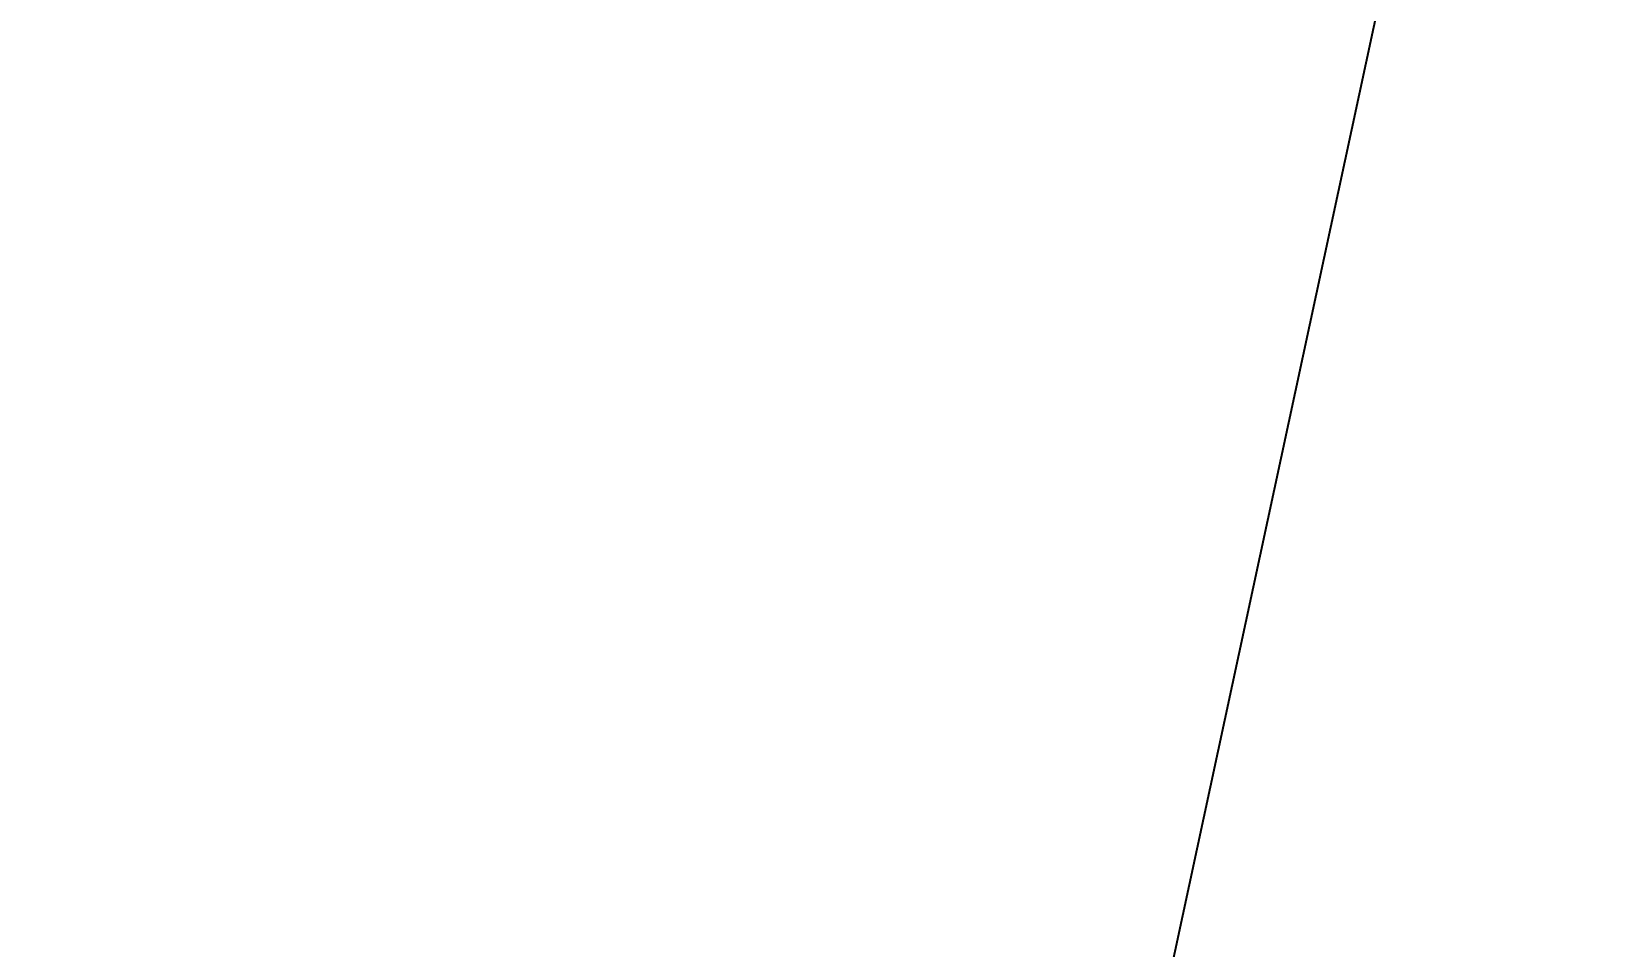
# Model space of a CAD drawing. Header units: millimetres. Extents: x -8689834 to 9419935, y 0 to 233063.
# Drawn here: x -188090 to -187991.4, y 112800.2 to 112857.5 of the extents above; entities that cross this region are included whole.
import ezdxf
from ezdxf import colors
from ezdxf.entities.mleader import LeaderData, LeaderLine
from ezdxf.math import Vec2, Vec3

# ---------------------------------------------------------------- set-up
doc = ezdxf.new("R2010")
doc.units = ezdxf.units.MM
doc.header["$MEASUREMENT"] = 0
doc.layers.get('0').update_dxf_attribs({"color": 250, "lineweight": 9})
for name, color, linetype, lineweight in [('АР_Окна', 4, 'Continuous', 0), ('АР_Отметки', 250, 'Continuous', 15), ('АР_Сущ Несущая стена', 216, 'Continuous', 30)]:
    doc.layers.add(name, color=color, linetype=linetype, lineweight=lineweight)
doc.layers.add('Тонкая', color=7, linetype='Continuous')
doc.styles.add('ISOCPEUR', font='isocpeur.ttf', dxfattribs={"width": 0.7})

# ---------------------------------------------------------------- blocks, each defined once
blk = doc.blocks.new('A$Cec9b444d')
at = {"layer": 'Тонкая', "color": 5, "ltscale": 100}
blk.add_line((6208.049528553656, 164.6421001279019), (6645.630299936541, 2198.914641495406), dxfattribs=at)
blk = doc.blocks.new('_DotSmall')
at = {"color": 0, "linetype": 'ByBlock', "const_width": 0.5}
blk.add_lwpolyline([(-0.0625, 0, 1), (0.0625, 0, 1)], format="xyb", close=True, dxfattribs=at)

msp = doc.modelspace()

# ---------------------------------------------------------------- linework, layer by layer
at = {"layer": 'АР_Сущ Несущая стена', "lineweight": 18, "ltscale": 100}
for centre, radius, start, end in [((-197116.3547424845, 115484.5892881857), 9778.654617052323, 272.5925479651556, 356.6353913736798), ((-197124.0221649795, 115502.5789153872), 9144.28346907419, 272.8206375183279, 356.2887310665694)]:
    msp.add_arc(centre, radius, start, end, dxfattribs=at)

# ---------------------------------------------------------------- block references
at = {"layer": 'АР_Окна', "ltscale": 100}
msp.add_blockref('A$Cec9b444d', (-194233.915110983, 112600.6824583525), dxfattribs=at)

# ---------------------------------------------------------------- leaders
at = {"layer": 'АР_Отметки'}
ml = msp.add_multileader_mtext('Standard', dxfattribs=at)
ml.set_content('-0,180', color=256, style='ISOCPEUR')
ml.set_leader_properties(color=256, linetype='Continuous', lineweight=-1)
ml.set_arrow_properties(name='DOTSMALL')
ml.build(insert=Vec2(0, 0))
ml.multileader.update_dxf_attribs({"has_text_frame": 1, "text_left_attachment_type": 4, "text_right_attachment_type": 4, "dogleg_length": 100, "arrow_head_size": 180})
ctx = ml.context
ctx.base_point, ctx.char_height, ctx.arrow_head_size, ctx.landing_gap_size, ctx.plane_origin = Vec3(-195902.0642932919, 128915.241882303), 250, 180, 50, Vec3(-198063.2766633604, 127966.4929527332)
ctx.left_attachment, ctx.right_attachment = 4, 4
notes = []
notes.append((ctx, [(0, (0, 0, 0), (0, 0), (1, 0), 1, [])]))
ctx.mtext.insert, ctx.mtext.width, ctx.mtext.line_spacing_style, ctx.mtext.flow_direction = Vec3(-195852.0642932919, 129248.5752156363), 852.6970314602484, 2, 5
ml = msp.add_multileader_mtext('Standard', dxfattribs=at)
ml.set_content('-0,180', color=256, style='ISOCPEUR')
ml.set_leader_properties(color=256, linetype='Continuous', lineweight=-1)
ml.set_arrow_properties(name='DOTSMALL')
ml.build(insert=Vec2(0, 0))
ml.multileader.update_dxf_attribs({"has_text_frame": 1, "text_left_attachment_type": 4, "text_right_attachment_type": 4, "dogleg_length": 100, "arrow_head_size": 180})
ctx = ml.context
ctx.base_point, ctx.char_height, ctx.arrow_head_size, ctx.landing_gap_size, ctx.plane_origin = Vec3(-204920.7289735465, 122356.4684258734), 250, 180, 50, Vec3(-207081.9413436151, 121407.7194963036)
ctx.left_attachment, ctx.right_attachment = 4, 4
notes.append((ctx, [(0, (0, 0, 0), (0, 0), (1, 0), 1, [])]))
ctx.mtext.insert, ctx.mtext.width, ctx.mtext.line_spacing_style, ctx.mtext.flow_direction = Vec3(-204870.7289735465, 122689.8017592067), 852.6970314602484, 2, 5
ml = msp.add_multileader_mtext('Standard', dxfattribs=at)
ml.set_content('{\\W0.8;-2,730}', color=256, style='ISOCPEUR')
ml.set_leader_properties(color=256, linetype='Continuous', lineweight=-1)
ml.set_arrow_properties(name='DOTSMALL')
ml.build(insert=Vec2(0, 0))
ml.multileader.update_dxf_attribs({"has_text_frame": 1, "text_left_attachment_type": 4, "text_right_attachment_type": 4, "dogleg_length": 100, "arrow_head_size": 180})
ctx = ml.context
ctx.base_point, ctx.char_height, ctx.arrow_head_size, ctx.landing_gap_size, ctx.plane_origin = Vec3(-314791.3210058988, 121809.0184862664, 2.299351988461806e-08), 250, 180, 50, Vec3(-319449.8299409288, 117956.7109726352, 2.299351988461806e-08)
ctx.left_attachment, ctx.right_attachment = 4, 4
notes.append((ctx, [(0, (0, 0, 0), (0, 0), (1, 0), 1, [])]))
ctx.mtext.insert, ctx.mtext.width, ctx.mtext.defined_height, ctx.mtext.line_spacing_style, ctx.mtext.flow_direction = Vec3(-314741.3210058988, 122142.3518195997, 2.299351988461806e-08), 769.9889591111103, 343.8884462512117, 2, 5
ml = msp.add_multileader_mtext('Standard', dxfattribs=at)
ml.set_content('{\\W0.8;-2,430}', color=256, style='ISOCPEUR')
ml.set_leader_properties(color=256, linetype='Continuous', lineweight=-1)
ml.set_arrow_properties(name='DOTSMALL')
ml.build(insert=Vec2(0, 0))
ml.multileader.update_dxf_attribs({"has_text_frame": 1, "text_left_attachment_type": 4, "text_right_attachment_type": 4, "dogleg_length": 100, "arrow_head_size": 180})
ctx = ml.context
ctx.base_point, ctx.char_height, ctx.arrow_head_size, ctx.landing_gap_size, ctx.plane_origin = Vec3(-301002.2465167325, 120038.5846084391), 250, 180, 50, Vec3(-299949.5531320914, 118383.4112137306)
ctx.left_attachment, ctx.right_attachment = 4, 4
notes.append((ctx, [(0, (0, 0, 0), (0, 0), (1, 0), 1, [])]))
ctx.mtext.insert, ctx.mtext.width, ctx.mtext.line_spacing_style, ctx.mtext.flow_direction = Vec3(-300952.2465167325, 120371.9179417724), 852.6970314602484, 2, 5
ml = msp.add_multileader_mtext('Standard', dxfattribs=at)
ml.set_content('{\\W0.8;-2,430}', color=256, style='ISOCPEUR')
ml.set_leader_properties(color=256, linetype='Continuous', lineweight=-1)
ml.set_arrow_properties(name='DOTSMALL')
ml.build(insert=Vec2(0, 0))
ml.multileader.update_dxf_attribs({"has_text_frame": 1, "text_left_attachment_type": 4, "text_right_attachment_type": 4, "dogleg_length": 100, "arrow_head_size": 180})
ctx = ml.context
ctx.base_point, ctx.char_height, ctx.arrow_head_size, ctx.landing_gap_size, ctx.plane_origin = Vec3(-336711.8860226227, 117132.6558246998), 250, 180, 50, Vec3(-335659.1926379816, 115477.4824299914)
ctx.left_attachment, ctx.right_attachment = 4, 4
notes.append((ctx, [(0, (0, 0, 0), (0, 0), (1, 0), 1, [])]))
ctx.mtext.insert, ctx.mtext.width, ctx.mtext.line_spacing_style, ctx.mtext.flow_direction = Vec3(-336661.8860226227, 117465.9891580332), 852.6970314602484, 2, 5
ml = msp.add_multileader_mtext('Standard', dxfattribs=at)
ml.set_content('-0,180', color=256, style='ISOCPEUR')
ml.set_leader_properties(color=256, linetype='Continuous', lineweight=-1)
ml.set_arrow_properties(name='DOTSMALL')
ml.build(insert=Vec2(0, 0))
ml.multileader.update_dxf_attribs({"has_text_frame": 1, "text_left_attachment_type": 4, "text_right_attachment_type": 4, "dogleg_length": 100, "arrow_head_size": 180})
ctx = ml.context
ctx.base_point, ctx.char_height, ctx.arrow_head_size, ctx.landing_gap_size, ctx.plane_origin = Vec3(-196036.4600169044, 113004.396223017), 250, 180, 50, Vec3(-198197.6723869729, 112055.6472934472)
ctx.left_attachment, ctx.right_attachment = 4, 4
notes.append((ctx, [(0, (0, 0, 0), (0, 0), (1, 0), 1, [])]))
ctx.mtext.insert, ctx.mtext.width, ctx.mtext.line_spacing_style, ctx.mtext.flow_direction = Vec3(-195986.4600169044, 113337.7295563503), 852.6970314602484, 2, 5
for ctx, leaders in notes:
    for number, flags, end, landing, length, lines in leaders:
        leader = LeaderData()
        leader.index, (leader.has_last_leader_line, leader.has_dogleg_vector, leader.attachment_direction) = number, flags
        leader.last_leader_point, leader.dogleg_vector, leader.dogleg_length = Vec3(end), Vec3(landing), length
        for number, points, colour, breaks in lines:
            line = LeaderLine()
            line.index, line.vertices, line.color, line.breaks = number, Vec3.list(points), colors.encode_raw_color(colour), breaks
            leader.lines.append(line)
        ctx.leaders.append(leader)

doc.saveas('drawing.dxf')
